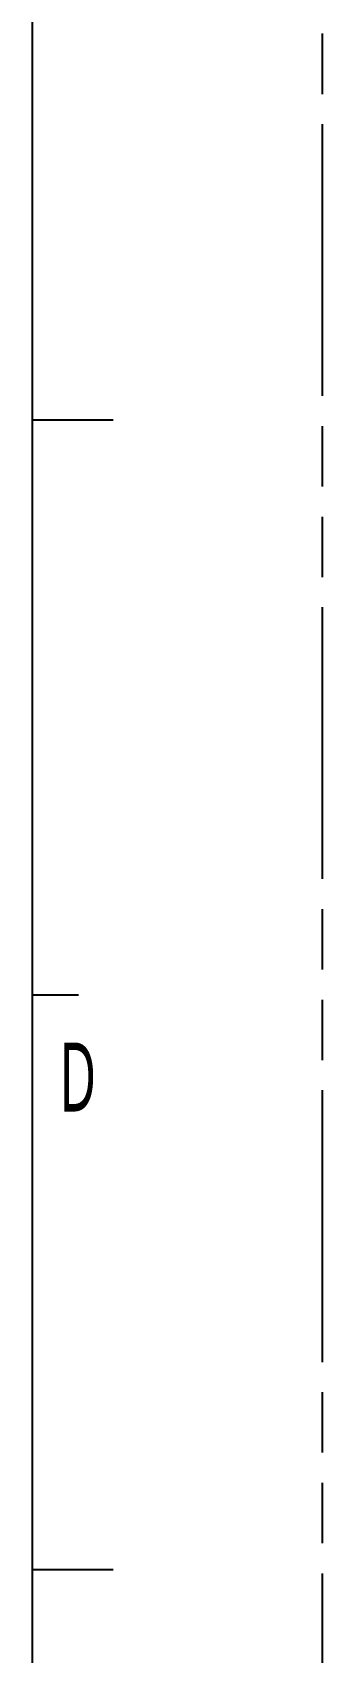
# Model space of a CAD drawing. Header units: millimetres. Extents: x 532 to 834, y 21 to 235.
# Drawn here: x 825.1 to 834.4, y 73.5 to 125.4 of the extents above; entities that cross this region are included whole.
import ezdxf

# ---------------------------------------------------------------- set-up
doc = ezdxf.new("R2010")
doc.units = ezdxf.units.MM
doc.header["$LTSCALE"] = 19.36
doc.linetypes.add('PHANTOM', pattern=[0.8, 0.45, -0.05, 0.1, -0.05, 0.1, -0.05])
doc.layers.get('0').update_dxf_attribs({"linetype": 'CONTINUOUS'})
doc.layers.add('0PAPERF', color=2, linetype='PHANTOM', plot=False)
doc.layers.add('鵬鼎', color=5, linetype='CONTINUOUS')
doc.styles.get("Standard").update_dxf_attribs({"font": 'simplex.shx', "width": 0.56})

msp = doc.modelspace()

# ---------------------------------------------------------------- linework, layer by layer
for p, q in [((825.079, 26.717), (825.079, 223.571)), ((825.079, 112.979), (827.659, 112.979)), ((825.079, 94.547), (826.553, 94.547)), ((825.079, 76.115), (827.659, 76.115))]:
    msp.add_line(p, q)
at = {"layer": '0PAPERF'}
msp.add_line((834.371, 20.819), (834.371, 234.635), dxfattribs=at)

# ---------------------------------------------------------------- texts
at = {"layer": '鵬鼎', "insert": (825.944, 93.013), "char_height": 2.21184, "width": 4.17207, "attachment_point": 1}
msp.add_mtext('{\\fMicrosoft JhengHei|b0|i0|c136|p0;\\C0;D}', dxfattribs=at)

doc.saveas('drawing.dxf')
